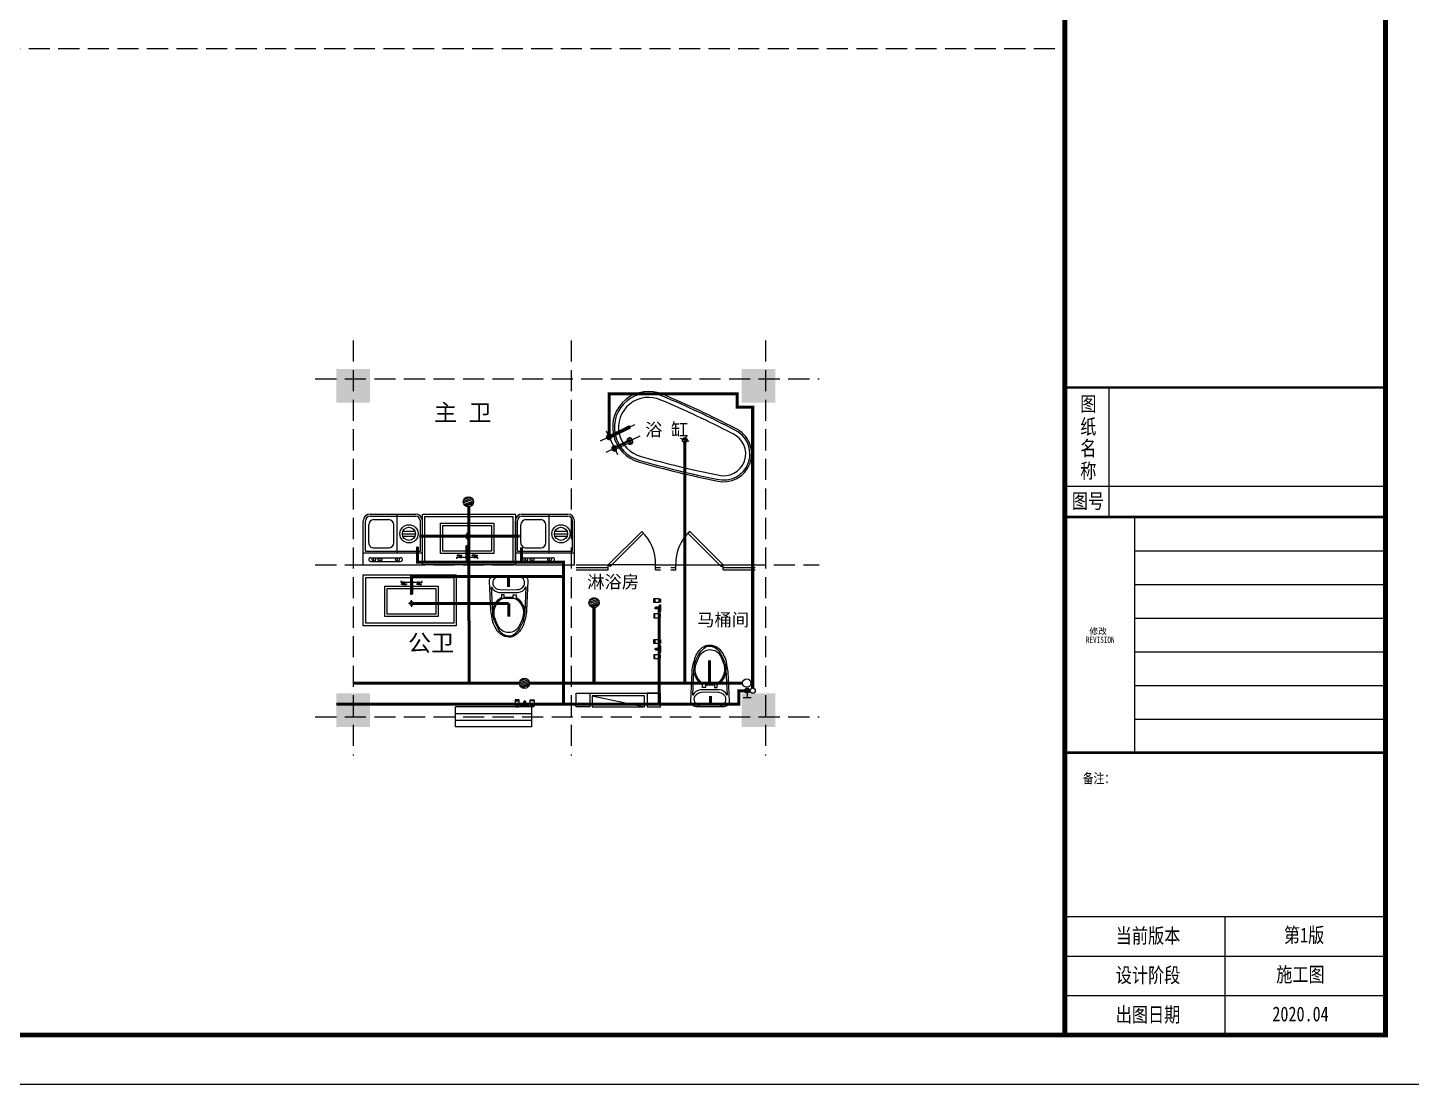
# Model space of a CAD drawing. Header units: millimetres. Extents: x -807114 to -50119, y -468455 to -61603.
# Drawn here: x -104053 to -87671, y -237099 to -224589 of the extents above; entities that cross this region are included whole.
import ezdxf
from ezdxf.enums import TextEntityAlignment as Align

# ---------------------------------------------------------------- set-up
doc = ezdxf.new("R2010")
doc.units = ezdxf.units.MM
doc.header["$LTSCALE"] = 1000
doc.linetypes.add('CENTER-1', pattern=[10, 6.25, -1.25, 1.25, -1.25])
doc.linetypes.add('DASH', pattern=[0.35, 0.25, -0.1])
for name, color, linetype in [('DIM_给水', 3, 'Continuous'), ('EQUIP_管件', 7, 'Continuous'), ('EQUIP_阀门', 7, 'Continuous'), ('FF-FIXT', 31, 'Continuous'), ('FF-洁具', 31, 'Continuous'), ('KL截面', 30, 'Continuous'), ('PIPE-污水', 2, 'DASH'), ('PIPE-给水', 3, 'Continuous'), ('PIPE-雨水', 4, 'DASH'), ('PUB_TEXT', 3, 'Continuous'), ('PUB_TITLE', 4, 'Continuous'), ('建-墙-砖', 9, 'Continuous'), ('建-窗', 4, 'Continuous'), ('建-轴', 1, 'Continuous')]:
    doc.layers.add(name, color=color, linetype=linetype)
doc.styles.add('D', font='simhei.ttf', dxfattribs={"width": 0.75, "height": 7})
doc.styles.add('ZDBOX', font='simsun.ttc', dxfattribs={"width": 0.7})
doc.styles.add('宋体', font='simsun.ttc', dxfattribs={"width": 0.8})

# ---------------------------------------------------------------- blocks, each defined once
blk = doc.blocks.new('A$C55D235CF')
at = {"color": 39, "linetype": 'CENTER-1', "ltscale": 5}
for p, q in [((31, 686), (-189, 466)), ((210, 393), (-106, 710)), ((104, 287), (-212, 604)), ((292, -231), (183, -231)), ((238, -285), (238, -177))]:
    blk.add_line(p, q, dxfattribs=at)
at = {"color": 33, "linetype": 'Continuous'}
for p, q in [((-37, 657), (-42, 654)), ((-30, 659), (-37, 657)), ((-22, 659), (-30, 659)), ((-11, 655), (-22, 659)), ((-5, 650), (-11, 655)), ((-161, 531), (-162, 523)), ((-162, 523), (-160, 513)), ((-158, 537), (-161, 531)), ((-160, 513), (-153, 502)), ((-155, 542), (-158, 537)), ((-153, 544), (-155, 542)), ((-145, 550), (-153, 544)), ((-153, 502), (-143, 495)), ((-136, 553), (-145, 550)), ((-143, 495), (-128, 493)), ((-127, 553), (-136, 553)), ((-135, 507), (-4, 375)), ((-128, 493), (-123, 494)), ((-114, 547), (-127, 553)), ((-116, 527), (16, 395)), ((-107, 540), (-114, 547)), ((-103, 532), (-107, 540)), ((-102, 522), (-103, 532)), ((-103, 514), (-102, 522)), ((-54, 640), (-56, 633)), ((-56, 633), (-56, 626)), ((-56, 626), (-54, 619)), ((-51, 645), (-54, 640)), ((-54, 619), (-51, 612)), ((-47, 650), (-51, 645)), ((-51, 612), (-47, 608)), ((-42, 654), (-47, 650)), ((-47, 608), (-41, 603)), ((-41, 603), (-33, 600)), ((-36, 619), (147, 436)), ((-33, 600), (-26, 599)), ((-26, 599), (-22, 599)), ((-22, 599), (-17, 600)), ((-16, 639), (167, 456)), ((-2, 647), (-5, 650)), ((3, 639), (-2, 647)), ((4, 629), (3, 639)), ((3, 620), (4, 629)), ((-10, 351), (-24, 365)), ((-24, 365), (-15, 357)), ((-15, 357), (-15, 354)), ((-15, 354), (-13, 351)), ((-13, 351), (-12, 349)), ((-12, 349), (-8, 346)), ((-12, 349), (-8, 346)), ((-8, 346), (-6, 344)), ((-6, 344), (-1, 342)), ((-1, 342), (5, 342)), ((5, 342), (8, 342)), ((8, 342), (15, 344)), ((15, 344), (20, 347)), ((20, 347), (27, 351)), ((40, 401), (26, 415)), ((34, 406), (26, 415)), ((27, 351), (31, 356)), ((31, 356), (36, 360)), ((36, 406), (34, 406)), ((39, 405), (36, 406)), ((36, 360), (42, 367)), ((42, 403), (39, 405)), ((42, 403), (45, 399)), ((44, 401), (42, 403)), ((42, 367), (44, 370)), ((45, 399), (44, 401)), ((44, 370), (47, 376)), ((47, 397), (45, 399)), ((49, 393), (47, 397)), ((47, 376), (48, 381)), ((48, 381), (49, 389)), ((49, 389), (49, 393)), ((167, 456), (147, 436)), ((147, 436), (148, 437)), ((148, 437), (150, 435)), ((148, 437), (150, 435)), ((169, 454), (149, 434)), ((150, 435), (149, 434)), ((149, 434), (156, 427)), ((149, 434), (156, 427)), ((156, 427), (157, 427)), ((157, 427), (158, 426)), ((158, 426), (159, 427)), ((159, 427), (161, 427)), ((161, 427), (163, 428)), ((163, 428), (167, 431)), ((166, 455), (167, 456)), ((166, 455), (168, 453)), ((168, 453), (166, 455)), ((167, 431), (168, 432)), ((169, 454), (168, 453)), ((168, 432), (170, 434)), ((169, 454), (176, 447)), ((176, 447), (169, 454)), ((170, 434), (171, 436)), ((171, 436), (174, 439)), ((174, 439), (176, 442)), ((177, 446), (176, 447)), ((176, 442), (177, 445)), ((177, 445), (177, 446)), ((177, 446), (177, 446))]:
    blk.add_line(p, q, dxfattribs=at)
at = {"flags": 128}
blk.add_lwpolyline([(567, -743, 0.021411), (661, 191, 1.08619), (-186, 191, 0.021411), (-92, -743, 0.930125), (567, -743)], format="xyb", dxfattribs=at)
at = {"color": 32, "flags": 128}
for points in [[(641, 191, 1.089171), (-166, 191)], [(-166, 192, 0.021415), (-72, -741)], [(547, -741, 0.021415), (641, 192)], [(-72, -740, 0.935819), (547, -740)]]:
    blk.add_lwpolyline(points, format="xyb", dxfattribs=at)
at = {"color": 35, "flags": 128}
for points in [[(591, 195, 1.089171), (-116, 195, 1.089171)], [(-116, 195, 0.021415), (-22, -733, 0.021415)], [(497, -733, 0.021415), (591, 195, 0.021415)], [(-22, -736, 0.935819), (497, -736, 0.935819)]]:
    blk.add_lwpolyline(points, format="xyb", dxfattribs=at)
at = {"color": 35, "linetype": 'Continuous'}
for radius in [29.2, 23.2]:
    blk.add_circle((238, -231), radius, dxfattribs=at)
at = {"color": 39, "ltscale": 30}
for centre, radius, start, end in [((-132, 523), 19.1, 10.5537, 259.4463), ((-147, 495), 14.8, 42.055, 83.5179), ((-127, 518), 16.1, 15.1781, 254.8219), ((-104, 538), 14.8, 186.4821, 227.945)]:
    blk.add_arc(centre, radius, start, end, dxfattribs=at)
at = {"color": 33, "linetype": 'Continuous'}
for centre, radius, start, end in [((-126, 517), 14, 45, 225), ((-26, 629), 14, 45, 225), ((-8, 399), 23.7, 278.7868, 351.2132)]:
    blk.add_arc(centre, radius, start, end, dxfattribs=at)
for centre, start_param, end_param in [((1, 390), 1.982313, 7.442465), ((15, 376), 3.141593, 6.283185)]:
    blk.add_ellipse(centre, major_axis=(24.7, 24.7), ratio=0.528596, start_param=start_param, end_param=end_param, dxfattribs=at)
at = {"color": 33, "linetype": 'Continuous', "extrusion": (0, 0, -1)}
blk.add_ellipse((15, 376), major_axis=(26.7, 26.7), ratio=0.563059, start_param=-0.384776, end_param=3.526331, dxfattribs=at)
blk = doc.blocks.new('马桶A')
at = {"color": 35, "linetype": 'ByBlock'}
blk.add_line((53, 109), (-53, 109), dxfattribs=at)
at = {"color": 0, "linetype": 'Continuous'}
blk.add_lwpolyline([(227, 298, 0.431726), (163, 365), (-163, 365, 0.431435), (-227, 298), (-211, -47, 0.05293), (-197, -139, 0.015625), (-170, -228, 0.092508), (-137, -287, 0.041886), (-90, -335, 0.199313), (0, -365, 0.124065), (90, -335, 0.122705), (141, -281, 0.00916), (169, -230, 0.093585), (196, -140, -0.024039), (211, -47)], format="xyb", close=True, dxfattribs=at)
at = {"color": 35}
for points in [[(-101, 194), (0, 190), (101, 194, 0.31346), (183, 257, 0.214355), (170, 326, 0.233297), (103, 365), (-107, 365, 0.214741), (-170, 326, 0.214469), (-182, 253, 0.149897), (-150, 211, 0.149897), (-101, 194)], [(-204, 229), (-189, -72, 0.039846), (-181, -133, 0.096207), (-126, -263, 0.060028), (-69, -329, 0.204422), (0, -353, 0.133941), (69, -329, 0.129163), (125, -263, -0.000598), (157, -200, 0.056687), (181, -133, 0.051135), (189, -72), (204, 229, -0.272391), (111, 165), (-111, 165, -0.270676), (-204, 229)], [(107, 73, 0.09365), (83, 89, 0.098915), (54, 95), (-55, 95, 0.096282), (-83, 89, 0.096282), (-108, 73, 0.05557), (-140, 34, 0.05557), (-163, -11, 0.092989), (-174, -76, 0.063501), (-167, -129, 0.057856), (-124, -235, 0.268831), (0, -311, 0.294074), (124, -235, 0.034416), (167, -129, 0.087024), (174, -76, 0.134611), (140, 34, 0.061058), (107, 73)]]:
    blk.add_lwpolyline(points, format="xyb", close=True, dxfattribs=at)
at = {"color": 35, "linetype": 'ByBlock'}
for points in [[(-53, 95), (-53, 136), (-87, 136), (-87, 88)], [(53, 95), (53, 136), (86, 136), (86, 88)]]:
    blk.add_lwpolyline(points, dxfattribs=at)
for centre, start, end in [((52, -92), 124.5259, 171.7782), ((-52, -92), 8.2064, 55.4741)]:
    blk.add_arc(centre, 244, start, end, dxfattribs=at)
blk = doc.blocks.new('做成ACAD TuKuai0197')
at = {"linetype": 'Continuous'}
for p, q in [((0, -40), (0, 40)), ((0, 40), (12, 40)), ((12, 40), (12, -40)), ((12, 8), (66, 8)), ((12, -8), (12, 8)), ((66, -8), (66, 8)), ((66, 8), (66, -8)), ((69, 113), (69, 66)), ((12, -40), (0, -40)), ((66, -8), (12, -8)), ((69, -113), (69, -66))]:
    blk.add_line(p, q, dxfattribs=at)
for points in [[(16, 108), (0, 108), (0, 72), (16, 72)], [(80, 66), (80, 113), (16, 113), (16, 66)], [(16, -108), (0, -108), (0, -72), (16, -72)], [(80, -66), (80, -113), (16, -113), (16, -66)]]:
    blk.add_lwpolyline(points, close=True, dxfattribs=at)
blk = doc.blocks.new('A$C1C081837')
at = {"color": 35}
for p, q in [((-280, 10), (-320, 10)), ((-275, 15), (-275, 52)), ((-275, 5), (-275, -32)), ((-270, 10), (-230, 10)), ((-132, 20), (-152, 20)), ((-132, 22), (-146, 22)), ((-132, -3), (-132, 22)), ((-131, 21), (-132, 21)), ((0, 22), (-131, 22)), ((-131, -3), (-131, 22)), ((0, 20), (-131, 20)), ((0, 0), (-131, 0)), ((-27, 115), (-27, 142)), ((-27, 142), (-17, 142)), ((-27, 115), (-27, 78)), ((-17, 78), (-27, 78)), ((-17, 115), (-17, 142)), ((-17, 115), (1, 115)), ((-17, 105), (1, 105)), ((-17, 105), (-17, 78)), ((0, 35), (0, -15)), ((0, 35), (5, 35)), ((5, 35), (5, -15)), ((-132, 0), (-152, 0)), ((-132, -3), (-146, -3)), ((-131, -2), (-132, -2)), ((0, -3), (-131, -3)), ((-27, -95), (-27, -58)), ((-17, -58), (-27, -58)), ((-27, -95), (-27, -122)), ((-27, -122), (-17, -122)), ((-17, -85), (-17, -58)), ((-17, -85), (1, -85)), ((-17, -95), (1, -95)), ((-17, -95), (-17, -122)), ((0, -15), (5, -15))]:
    blk.add_line(p, q, dxfattribs=at)
blk.add_lwpolyline([(-47, 22), (-47, 360), (-447, 360), (-447, -340), (-47, -340), (-47, -3)])
for points in [[(-77, 22), (-77, 330), (-417, 330), (-417, -310), (-77, -310), (-77, -3)], [(5, 105), (5, 135), (1, 135), (1, 115)], [(5, 105), (5, 105), (5, 85), (1, 85), (1, 115)], [(24, -130), (5, -130), (5, 150), (24, 150)], [(5, -85), (5, -85), (5, -65), (1, -65), (1, -95)], [(5, -85), (5, -115), (1, -115), (1, -95)]]:
    blk.add_lwpolyline(points, dxfattribs=at)
at = {"color": 35, "const_width": 0.84}
blk.add_lwpolyline([(-275, 10, 1), (-274, 10, 1)], format="xyb", close=True, dxfattribs=at)
at = {"color": 35}
blk.add_circle((-275, 10), 25.2, dxfattribs=at)
blk.add_arc((-146, 10), 12.5, 90.0022, 270.0022, dxfattribs=at)
blk = doc.blocks.new('$VALVE$00000497')
for p, q in [((78, 138), (-78, 138)), ((0, 50), (0, 138))]:
    blk.add_line(p, q)
at = {"const_width": 49.6}
blk.add_lwpolyline([(25, 0, 1), (-25, 0, 1)], format="xyb", close=True, dxfattribs=at)
blk.add_circle((0, 0), 50)
blk = doc.blocks.new('WINDOW2DLIB$DYNSTYLE$00000005')
at = {"color": 0}
for points in [[(-0.5, 0.5), (-0.5, -0.5)], [(-0.5, 0.5), (0.5, 0.5)], [(0.5, -0.5), (0.5, 0.5)], [(0.5, 0.167), (-0.5, 0.167)], [(0.5, -0.167), (-0.5, -0.167)], [(-0.5, -0.5), (0.5, -0.5)]]:
    blk.add_lwpolyline(points, dxfattribs=at)
blk = doc.blocks.new('做成ACAD TuKuai0352')
at = {"linetype": 'Continuous'}
for p, q in [((709, 728), (189, 728)), ((709, 28), (709, 728)), ((109, 108), (109, 648)), ((709, 28), (189, 28))]:
    blk.add_line(p, q, dxfattribs=at)
at = {"color": 35}
for p, q in [((549, 703), (189, 703)), ((549, 53), (549, 703)), ((569, 28), (569, 728)), ((134, 108), (134, 648)), ((569, 428), (109, 428)), ((549, 53), (189, 53))]:
    blk.add_line(p, q, dxfattribs=at)
at = {"color": 39}
for p, q in [((312, 497), (312, 639)), ((342, 490), (342, 645)), ((372, 497), (372, 639)), ((174, 153), (174, 328)), ((449, 388), (234, 388)), ((509, 153), (509, 328)), ((625, 115), (625, 470)), ((670, 433), (625, 433)), ((670, 115), (670, 470)), ((670, 226), (625, 226)), ((449, 93), (234, 93)), ((667, 152), (625, 152))]:
    blk.add_line(p, q, dxfattribs=at)
for centre, radius in [((342, 568), 108), ((342, 568), 77.5), ((647, 433), 22.2), ((647, 226), 22.2), ((646, 152), 21)]:
    blk.add_circle(centre, radius, dxfattribs=at)
at = {"linetype": 'Continuous'}
for centre, start, end in [((189, 648), 90, 180), ((189, 108), 180, 270)]:
    blk.add_arc(centre, 80, start, end, dxfattribs=at)
at = {"color": 35}
for centre, start, end in [((189, 648), 90, 180), ((189, 108), 180, 270)]:
    blk.add_arc(centre, 55, start, end, dxfattribs=at)
at = {"color": 39}
for centre, radius, start, end in [((647, 470), 22.2, 0, 180), ((234, 328), 60, 90, 180), ((449, 328), 60, 0, 90), ((234, 153), 60, 180, 270), ((449, 153), 60, 270, 0), ((647, 115), 22.2, 180, 0)]:
    blk.add_arc(centre, radius, start, end, dxfattribs=at)

msp = doc.modelspace()

# ---------------------------------------------------------------- hatches: boundary and pattern name
h = msp.add_hatch(color=251)
h.dxf.hatch_style = 1
h.paths.add_polyline_path([(-100398.8, -229028.3), (-99998.8, -229028.3), (-99998.8, -228628.3), (-100398.8, -228628.3)])
h = msp.add_hatch(color=251)
h.dxf.hatch_style = 1
h.paths.add_polyline_path([(-95598.8, -229028.3), (-95198.8, -229028.3), (-95198.8, -228628.3), (-95598.8, -228628.3)])
h = msp.add_hatch(color=251)
h.dxf.hatch_style = 1
h.paths.add_polyline_path([(-100398.8, -232468.3), (-100398.8, -232868.3), (-99998.8, -232868.3), (-99998.8, -232468.3)])
h = msp.add_hatch(color=251)
h.dxf.hatch_style = 1
h.paths.add_polyline_path([(-95598.8, -232468.3), (-95198.8, -232468.3), (-95198.8, -232868.3), (-95598.8, -232868.3)])

# ---------------------------------------------------------------- linework, layer by layer
for p, q in [((-91247.7, -230382.5), (-91247.7, -228849.5)), ((-91773.4, -230017.5), (-87977.3, -230017.5)), ((-97398.8, -232468.3), (-96558.8, -232468.3))]:
    msp.add_line(p, q)
at = {"color": 251}
for p, q in [((-96618.7, -230948.3), (-97178.7, -230948.3)), ((-96378.9, -230948.3), (-95818.9, -230948.3))]:
    msp.add_line(p, q, dxfattribs=at)
at = {"const_width": 29.2}
for points in [[(-91773.4, -228849.5), (-87977.3, -228849.5)], [(-91773.4, -230382.5), (-87977.3, -230382.5)], [(-91773.4, -233172.9), (-87977.3, -233172.9)]]:
    msp.add_lwpolyline(points, dxfattribs=at)
at = {"layer": 'DIM_给水', "const_width": 36}
msp.add_lwpolyline([(-98850, -230738.7), (-98850, -230918.3)], dxfattribs=at)
at = {"layer": 'EQUIP_管件'}
for centre, radius in [((-95538.8, -232348.1, 0), 50), ((-95468.8, -232438.3), 30)]:
    msp.add_circle(centre, radius, dxfattribs=at)
at = {"layer": 'FF-FIXT', "ltscale": 3}
for p, q in [((-97178.7, -231008.3), (-97178.7, -230948.3)), ((-96618.7, -231008.3), (-96618.7, -230948.3)), ((-96378.9, -231008.3), (-96378.9, -230948.3)), ((-95818.9, -231008.3), (-95818.9, -230948.3))]:
    msp.add_line(p, q, dxfattribs=at)
at = {"layer": 'FF-FIXT', "color": 251, "ltscale": 3}
msp.add_line((-97368.8, -232498.3), (-96748.3, -232628.3), dxfattribs=at)
at = {"layer": 'FF-FIXT', "ltscale": 3}
for points in [[(-98278.8, -230948.3), (-99378.8, -230948.3), (-99378.8, -230347.9), (-98278.8, -230347.9)], [(-100078.8, -231068.3), (-98978.8, -231068.3), (-98978.8, -231668.8), (-100078.8, -231668.8)]]:
    msp.add_lwpolyline(points, close=True, dxfattribs=at)
at = {"layer": 'FF-FIXT', "color": 251, "ltscale": 3}
for points in [[(-98308.8, -230918.3), (-99348.8, -230918.3), (-99348.8, -230377.9), (-98308.8, -230377.9)], [(-100048.8, -231098.3), (-99008.8, -231098.3), (-99008.8, -231638.8), (-100048.8, -231638.8)], [(-96748.3, -232498.3), (-97368.8, -232498.3), (-97368.8, -232628.3), (-96748.3, -232628.3)]]:
    msp.add_lwpolyline(points, close=True, dxfattribs=at)
at = {"layer": 'FF-FIXT', "ltscale": 3}
for points in [[(-97558.8, -230948.3), (-97178.7, -230948.3)], [(-97558.8, -230978.3), (-97178.7, -230978.3)], [(-96618.7, -230948.3), (-95438.8, -230948.3)], [(-96618.7, -230978.3), (-96558.8, -230978.3)], [(-96438.8, -230978.3), (-96378.9, -230978.3)], [(-95818.9, -230978.3), (-95438.8, -230978.3)], [(-97558.8, -231008.3), (-97178.7, -231008.3)], [(-96618.7, -231008.3), (-96558.8, -231008.3)], [(-96438.8, -231008.3), (-96378.9, -231008.3)], [(-95818.9, -231008.3), (-95438.8, -231008.3)]]:
    msp.add_lwpolyline(points, dxfattribs=at)
at = {"layer": 'PIPE-污水', "const_width": 36}
for points in [[(-96271, -229495.5), (-96271, -232348.1)], [(-98830.8, -231405.4), (-98830.8, -230257.5)], [(-99415.2, -230610.5), (-98226.6, -230610.4)], [(-99485, -231406.2), (-98357.3, -231404.8), (-98357.3, -231404.8)], [(-98830.5, -231612.9), (-98830.8, -231405.4)], [(-98357.3, -231404.8), (-98357.3, -231561.7)], [(-97347.5, -231457), (-97347.5, -232348.1)], [(-98824.1, -231610.1), (-98824.1, -232348.1)], [(-95979.2, -232077.3), (-95979.2, -232348.1)]]:
    msp.add_lwpolyline(points, dxfattribs=at)
at = {"layer": 'PIPE-污水', "const_width": 36, "elevation": 0}
for points in [[(-98231.9, -232348.1), (-100198.8, -232348.1)], [(-95588.8, -232348.1), (-98112.1, -232348.1)]]:
    msp.add_lwpolyline(points, dxfattribs=at)
at = {"layer": 'PIPE-给水'}
for points, const_width in [([(-95468.8, -232408.3), (-95468.8, -229082), (-95653.8, -229082), (-95653.8, -228923.4), (-97167.4, -228923.4), (-97167.4, -229433.6), (-96923.2, -229311.5)], 36), ([(-97708.8, -232598.8), (-97708.8, -230918.3), (-99437.1, -230918.3), (-99437.1, -230734.3)], 36), ([(-98205.5, -230739.6), (-98205.5, -230918.3)], 36), ([(-97712.9, -231085.5), (-99508.4, -231085.5), (-99508.4, -231279.3)], 36), ([(-98358.5, -231085.5), (-98358.5, -231210.9)], 36), ([(-96576.1, -232604.8), (-96576.1, -231457.9), (-96623, -231457.9)], 36), ([(-96570.8, -231946.1), (-96621.1, -231946.1)], 36), ([(-95564.3, -232440.2), (-95633.1, -232440.2), (-95633.1, -232598.8), (-98171.5, -232598.8), (-98171.5, -232563.6)], 36), ([(-95504.5, -232439), (-95498.8, -232438.3)], 30), ([(-98171.5, -232598.8), (-100398.8, -232598.8)], 36), ([(-95968.5, -232500.8), (-95968.5, -232598.8)], 36)]:
    msp.add_lwpolyline(points, dxfattribs=dict(at, const_width=const_width))
at = {"layer": 'PIPE-雨水', "color": 8}
msp.add_line((-104390.6, -224834.4), (-91773.4, -224834.4), dxfattribs=at)
at = {"layer": 'PUB_TITLE'}
for p, q in [((-91773.4, -235113), (-87977.3, -235113)), ((-89875.3, -236514.7), (-89875.3, -235113)), ((-91773.4, -235580.3), (-87977.3, -235580.3)), ((-91773.4, -236047.5), (-87977.3, -236047.5))]:
    msp.add_line(p, q, dxfattribs=at)
for points in [[(-122083.7, -237098.7), (-87393.3, -237098.7), (-87393.3, -212570.1), (-122083.7, -212570.1)], [(-120803.9, -236514.7), (-87977.3, -236514.7), (-87977.3, -213154.1), (-120803.9, -213154.1)]]:
    msp.add_lwpolyline(points, close=True, dxfattribs=at)
at = {"layer": 'PUB_TITLE', "const_width": 58.4}
msp.add_lwpolyline([(-120803.9, -236514.7), (-87977.3, -236514.7), (-87977.3, -213154.1), (-120803.9, -213154.1)], close=True, dxfattribs=at)
msp.add_lwpolyline([(-91773.4, -236514.7), (-91773.4, -213154.1)], dxfattribs=at)
at = {"layer": 'PUB_TITLE'}
msp.add_lwpolyline([(-91773.4, -233172.9), (-87977.3, -233172.9)], dxfattribs=at)
for points in [[(-90947.4, -230382.5), (-90947.4, -230382.5), (-90947.4, -233155.4), (-90947.4, -233155.4)], [(-90947.4, -230781.2), (-90947.4, -230781.2), (-88735.2, -230781.2), (-87977.3, -230781.2)], [(-90947.4, -231179.8), (-90947.4, -231179.8), (-88735.2, -231179.8), (-87977.3, -231179.8)], [(-90947.4, -231578.4), (-90947.4, -231578.4), (-88735.2, -231578.4), (-87977.3, -231578.4)], [(-90947.4, -231977), (-90947.4, -231977), (-88735.2, -231977), (-87977.3, -231977)], [(-90947.4, -232375.7), (-90947.4, -232375.7), (-88735.2, -232375.7), (-87977.3, -232375.7)], [(-90947.4, -232774.3), (-90947.4, -232774.3), (-88735.2, -232774.3), (-87977.3, -232774.3)]]:
    msp.add_open_spline(points, degree=3, dxfattribs=at)
at = {"layer": '建-墙-砖'}
for points in [[(-97558.3, -232468.3), (-97398.8, -232468.3), (-97398.8, -232628.3), (-97558.3, -232628.3)], [(-96558.8, -232468.3), (-96718.3, -232468.3), (-96718.3, -232628.3), (-96558.8, -232628.3)]]:
    msp.add_lwpolyline(points, close=True, dxfattribs=at)
at = {"layer": '建-窗', "color": 4}
for p, q in [((-98791.1, -230160.6), (-98894.6, -230198.2)), ((-98808.7, -230147.7), (-98889.4, -230177)), ((-98781.4, -230174.3), (-98893.3, -230215)), ((-98775.4, -230193.1), (-98885.8, -230233.2)), ((-98775.2, -230209), (-98875.8, -230245.5)), ((-98783.3, -230227.5), (-98861, -230255.7)), ((-97303.9, -231355.8), (-97407.4, -231393.4)), ((-97294.2, -231369.6), (-97406, -231410.2)), ((-97321.5, -231343), (-97402.2, -231372.3)), ((-97288.1, -231388.4), (-97398.6, -231428.5)), ((-97287.9, -231404.3), (-97388.5, -231440.8)), ((-97296.1, -231422.8), (-97373.8, -231451)), ((-98146, -232297.3), (-98226.6, -232326.6)), ((-98128.4, -232310.2), (-98231.9, -232347.8)), ((-98118.6, -232323.9), (-98230.5, -232364.6)), ((-98112.6, -232342.7), (-98223.1, -232382.9)), ((-98112.4, -232358.6), (-98213, -232395.2)), ((-98120.5, -232377.1), (-98198.2, -232405.3))]:
    msp.add_line(p, q, dxfattribs=at)
at = {"layer": '建-窗'}
for points in [[(-97178.7, -230948.3), (-96783, -230552.7), (-96761.8, -230573.9), (-97157.4, -230969.5)], [(-95818.9, -230948.3), (-96214.5, -230552.7), (-96235.7, -230573.9), (-95840.1, -230969.5)]]:
    msp.add_lwpolyline(points, close=True, dxfattribs=at)
at = {"layer": '建-窗', "color": 4}
for centre in [(-98834.7, -230201.8), (-97347.5, -231397), (-98172, -232351.4)]:
    msp.add_circle(centre, 60, dxfattribs=at)
at = {"layer": '建-窗'}
for centre, start, end in [((-97143.6, -230934.5), 358.48663, 46.63693), ((-95853.9, -230934.5), 133.36307, 181.51337)]:
    msp.add_arc(centre, 525.1, start, end, dxfattribs=at)
at = {"layer": '建-轴', "linetype": 'DASH'}
for p, q in [((-100198.8, -228293.2), (-100198.8, -233206.3)), ((-97618.8, -228293.2), (-97618.8, -233206.3)), ((-95318.8, -228293.2), (-95318.8, -233206.3)), ((-100648, -228748.3), (-94680.6, -228748.3)), ((-100648, -230948.3), (-97178.7, -230948.3)), ((-96618.7, -230948.3), (-94680.6, -230948.3)), ((-100648, -232748.3), (-94680.6, -232748.3))]:
    msp.add_line(p, q, dxfattribs=at)

# ---------------------------------------------------------------- block references
at = {"layer": 'EQUIP_阀门', "xscale": 0.5999999999767169, "yscale": 0.5999999999767169, "zscale": 0.6, "rotation": 180}
msp.add_blockref('$VALVE$00000497', (-95534.4, -232436.9), dxfattribs=at)
at = {"layer": 'FF-FIXT', "rotation": 70.61227026417029}
msp.add_blockref('A$C55D235CF', (-96568.1, -229619.7), dxfattribs=at)
at = {"layer": 'FF-FIXT', "linetype": 'Continuous', "ltscale": 1000, "rotation": 270}
for p in [(-100106.6, -230239), (-98306.6, -230239)]:
    msp.add_blockref('做成ACAD TuKuai0352', p, dxfattribs=at)
at = {"layer": 'FF-FIXT', "ltscale": 3, "xscale": -0.9, "yscale": 0.9, "zscale": 0.9}
for p, rotation in [((-98841, -230857.8), 89.99999999999991), ((-99516.5, -231158.9), 270)]:
    msp.add_blockref('A$C1C081837', p, dxfattribs=dict(at, rotation=rotation))
at = {"layer": 'FF-FIXT', "ltscale": 3}
for p, rotation in [((-96558.8, -231462), 180), ((-96558.8, -231946.1), 180), ((-98168.3, -232628.3), 90.00000000000004)]:
    msp.add_blockref('做成ACAD TuKuai0197', p, dxfattribs=dict(at, rotation=rotation))
at = {"layer": 'FF-洁具', "linetype": 'Continuous', "xscale": -1}
for p, rotation in [((-98357.4, -231439.4), 359.9999999999999), ((-95975.1, -232263.2), 180)]:
    msp.add_blockref('马桶A', p, dxfattribs=dict(at, rotation=rotation))
at = {"layer": '建-窗', "xscale": -900, "yscale": 240, "zscale": 900}
msp.add_blockref('WINDOW2DLIB$DYNSTYLE$00000005', (-98538.7, -232748.3), dxfattribs=at)

# ---------------------------------------------------------------- texts
at = {"style": 'ZDBOX', "width": 0.8}
for s, height, p in [('图', 175.2, (-91494.8, -229044.9)), ('纸', 175.2, (-91494.8, -229309.2)), ('名', 175.2, (-91494.8, -229564.5)), ('称', 175.2, (-91494.8, -229833.1)), ('图号', 175.2, (-91498.3, -230194.5)), ('备注：', 116.8, (-91369.9, -233473.8))]:
    msp.add_text(s, height=height, dxfattribs=at).set_placement(p, align=Align.MIDDLE)
for s, p in [('当前版本', (-91170.4, -235426.8)), ('第1版', (-89178.9, -235418.8)), ('设计阶段', (-91170.4, -235894)), ('施工图', (-89270.4, -235886)), ('出图日期', (-91170.4, -236361.2)), ('2020.04', (-89316.1, -236353.2))]:
    msp.add_text(s, height=175.2, dxfattribs=at).set_placement(p)
at = {"layer": 'KL截面', "linetype": 'ByBlock', "style": 'D'}
for s, height, p in [('主 卫', 200, (-99241.3, -229246.1)), ('浴 缸', 150, (-96742.1, -229422.9)), ('淋浴房', 150, (-97427.8, -231224.8)), ('马桶间', 150, (-96125.8, -231673.4)), ('公卫', 200, (-99548.5, -231972.9))]:
    msp.add_text(s, height=height, dxfattribs=at).set_placement(p)
at = {"layer": 'PUB_TEXT', "color": 8, "style": '宋体', "width": 0.7}
msp.add_text('REVISION', height=74.25, dxfattribs=at).set_placement((-91523.4, -231894.7), align=Align.BOTTOM_LEFT)
at = {"layer": 'PUB_TEXT', "color": 8, "style": '宋体'}
msp.add_text('修改', height=74.25, dxfattribs=at).set_placement((-91483, -231772.9))

doc.saveas('drawing.dxf')
